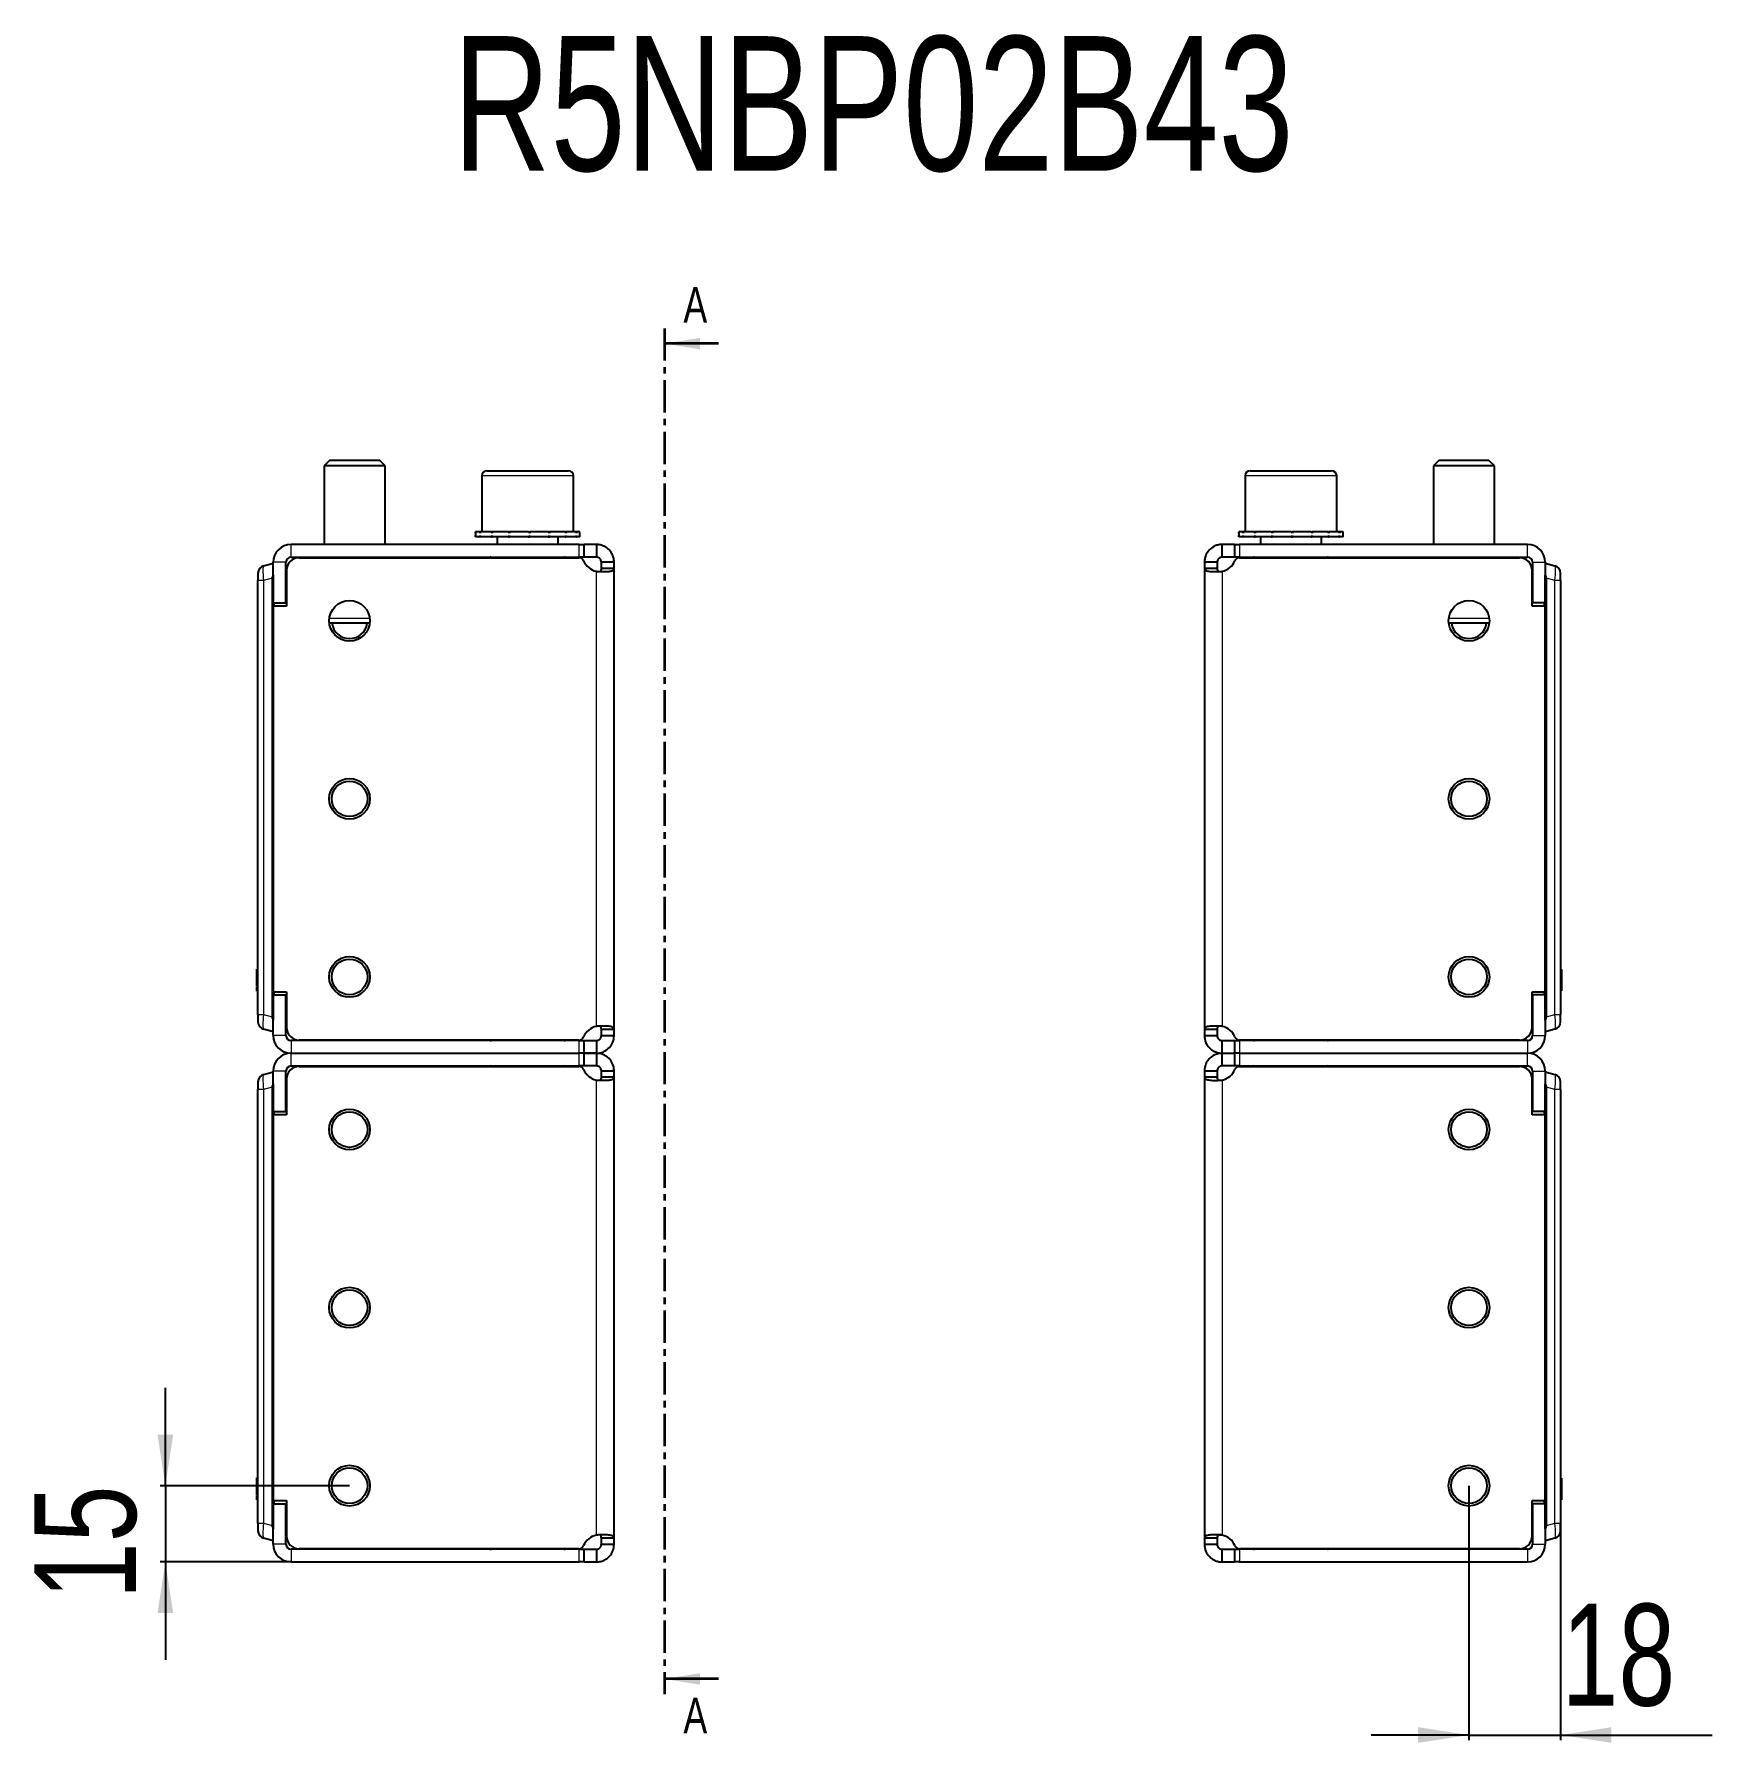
# Model space of a CAD drawing. Header units: millimetres. Extents: x 0 to 1334, y -57 to 590.
# Drawn here: x 508.4 to 838.9, y 253.8 to 589.7 of the extents above; entities that cross this region are included whole.
import ezdxf

# ---------------------------------------------------------------- set-up
doc = ezdxf.new("R2010")
doc.units = ezdxf.units.MM
doc.linetypes.add('CENTER', pattern=[10.16, 6.35, -1.27, 1.27, -1.27])
doc.layers.add('FORMAT', color=7, linetype='Continuous')
doc.styles.add('SLDTEXTSTYLE0', font='TXT', dxfattribs={"width": 0.75})
doc.dimstyles.new('SLDDIMSTYLE1', dxfattribs={"dimtxt": 20, "dimasz": 10, "dimexe": 0, "dimexo": 0.0625, "dimgap": 5, "dimtad": 2, "dimdec": 1, "dimrnd": 1e-09, "dimzin": 12, "dimdsep": 46, "dimtxsty": 'SLDTEXTSTYLE0', "dimsah": 1, "dimcen": 0.09, "dimadec": 0, "dimazin": 3, "dimtfac": 1, "dimtmove": 0, "dimatfit": 0, "dimfxl": 0, "dimfrac": 2, "dimtolj": 1, "dimtzin": 12, "dimarcsym": 0})

# ---------------------------------------------------------------- blocks, each defined once
blk = doc.blocks.new('_D_3')
at = {"layer": 'FORMAT'}
for p, q in [((534.15, 304.39), (534.15, 323.62)), ((570.34, 304.39), (533.15, 304.39)), ((534.15, 304.39), (534.15, 289.39)), ((558.84, 289.39), (533.15, 289.39)), ((534.15, 289.39), (534.15, 270.16))]:
    blk.add_line(p, q, dxfattribs=at)
for points in [[(534.15, 304.39), (535.69, 314.39), (532.61, 314.39)], [(534.15, 289.39), (532.61, 279.39), (535.69, 279.39)]]:
    blk.add_solid(points, dxfattribs=at)
at = {"layer": 'FORMAT', "insert": (508.37, 282.11), "char_height": 20, "attachment_point": 1, "rotation": 90, "style": 'SLDTEXTSTYLE0'}
blk.add_mtext('15', dxfattribs=at)
blk = doc.blocks.new('_D_4')
at = {"layer": 'FORMAT'}
for p, q in [((790.35, 304.38), (790.35, 254.38)), ((808.35, 299.63), (808.35, 254.38)), ((790.35, 255.38), (771.12, 255.38)), ((790.35, 255.38), (808.35, 255.38)), ((808.35, 255.38), (838.13, 255.38))]:
    blk.add_line(p, q, dxfattribs=at)
for points in [[(790.35, 255.38), (780.35, 256.92), (780.35, 253.85)], [(808.35, 255.38), (818.35, 253.85), (818.35, 256.92)]]:
    blk.add_solid(points, dxfattribs=at)
at = {"layer": 'FORMAT', "insert": (808.57, 281.17), "char_height": 20, "attachment_point": 1, "style": 'SLDTEXTSTYLE0'}
blk.add_mtext('18', dxfattribs=at)

msp = doc.modelspace()

# ---------------------------------------------------------------- linework, layer by layer
at = {"color": 7, "linetype": 'CENTER', "lineweight": 35}
msp.add_line((632.22, 531.87), (632.22, 263.4), dxfattribs=at)
at = {"color": 7, "linetype": 'Continuous', "lineweight": 35}
for p, q in [((642.86, 528.87), (632.22, 528.87)), ((642.86, 266.4), (632.22, 266.4))]:
    msp.add_line(p, q, dxfattribs=at)
at = {"color": 7, "linetype": 'Continuous', "lineweight": 25}
for p, q in [((566.42, 505.89), (565.35, 504.82)), ((565.35, 504.82), (565.35, 489.39)), ((577.35, 504.82), (565.35, 504.82)), ((576.27, 505.89), (566.42, 505.89)), ((577.35, 504.82), (576.27, 505.89)), ((577.35, 489.39), (577.35, 504.82)), ((597.35, 503.89), (613.35, 503.89)), ((613.35, 503.89), (613.35, 503.89)), ((747.35, 503.89), (763.35, 503.89)), ((784.42, 505.89), (783.35, 504.82)), ((783.35, 504.82), (783.35, 489.39)), ((795.35, 504.82), (783.35, 504.82)), ((794.27, 505.89), (784.42, 505.89)), ((795.35, 504.82), (794.27, 505.89)), ((795.35, 489.39), (795.35, 504.82)), ((596.35, 502.89), (596.35, 491.89)), ((614.35, 491.89), (614.35, 502.89)), ((746.35, 502.89), (746.35, 491.89)), ((764.35, 491.89), (764.35, 502.89)), ((595.1, 491.89), (595.1, 490.89)), ((595.1, 491.89), (595.11, 491.89)), ((595.1, 490.89), (595.11, 490.89)), ((595.11, 491.89), (595.11, 491.64)), ((595.94, 491.89), (595.11, 491.89)), ((595.11, 490.89), (595.11, 491.14)), ((595.94, 490.89), (595.11, 490.89)), ((595.94, 491.89), (596.04, 491.89)), ((595.94, 490.89), (596.04, 490.89)), ((596.04, 491.89), (596.04, 491.64)), ((598.21, 491.89), (596.04, 491.89)), ((596.04, 490.89), (596.04, 491.14)), ((598.21, 490.89), (596.04, 490.89)), ((598.21, 491.89), (598.39, 491.89)), ((598.21, 490.89), (598.39, 490.89)), ((598.39, 491.89), (598.39, 491.64)), ((601.56, 491.89), (598.39, 491.89)), ((598.39, 490.89), (598.39, 491.14)), ((601.56, 490.89), (598.39, 490.89)), ((599.35, 490.89), (599.35, 489.39)), ((601.56, 491.89), (601.8, 491.89)), ((601.56, 490.89), (601.8, 490.89)), ((601.8, 491.89), (601.8, 491.64)), ((605.5, 491.89), (601.8, 491.89)), ((601.8, 490.89), (601.8, 491.14)), ((605.5, 490.89), (601.8, 490.89)), ((605.49, 491.89), (605.74, 491.89)), ((605.5, 491.89), (605.57, 491.89)), ((605.5, 490.89), (605.65, 490.89)), ((605.65, 490.89), (605.75, 490.89)), ((605.7, 491.89), (605.75, 491.89)), ((605.75, 491.89), (605.75, 491.64)), ((609.41, 491.89), (605.75, 491.89)), ((605.75, 490.89), (605.75, 491.14)), ((609.41, 490.89), (605.75, 490.89)), ((609.41, 491.89), (609.63, 491.89)), ((609.41, 490.89), (609.63, 490.89)), ((609.63, 491.89), (609.63, 491.64)), ((612.7, 491.89), (609.63, 491.89)), ((609.63, 490.89), (609.63, 491.14)), ((612.7, 490.89), (609.63, 490.89)), ((611.35, 489.39), (611.35, 490.89)), ((612.7, 491.89), (612.87, 491.89)), ((612.7, 490.89), (612.87, 490.89)), ((612.87, 491.89), (612.87, 491.64)), ((614.87, 491.89), (612.87, 491.89)), ((612.87, 490.89), (612.87, 491.14)), ((614.87, 490.89), (612.87, 490.89)), ((614.87, 491.89), (614.96, 491.89)), ((614.87, 490.89), (614.96, 490.89)), ((614.96, 491.89), (614.96, 491.64)), ((615.6, 491.89), (614.96, 491.89)), ((614.96, 490.89), (614.96, 491.14)), ((615.6, 490.89), (614.96, 490.89)), ((615.6, 490.89), (615.6, 491.89)), ((745.1, 491.89), (745.1, 490.89)), ((745.1, 491.89), (745.1, 491.64)), ((745.9, 491.89), (745.1, 491.89)), ((745.1, 491.89), (745.1, 491.89)), ((745.1, 490.89), (745.1, 491.14)), ((745.9, 490.89), (745.1, 490.89)), ((745.1, 490.89), (745.1, 490.89)), ((745.9, 491.89), (746, 491.89)), ((745.9, 490.89), (746, 490.89)), ((746, 491.89), (746, 491.64)), ((748.14, 491.89), (746, 491.89)), ((746, 490.89), (746, 491.14)), ((748.14, 490.89), (746, 490.89)), ((748.14, 491.89), (748.32, 491.89)), ((748.14, 490.89), (748.32, 490.89)), ((748.32, 491.89), (748.32, 491.64)), ((751.48, 491.89), (748.32, 491.89)), ((748.32, 490.89), (748.32, 491.14)), ((751.48, 490.89), (748.32, 490.89)), ((749.35, 490.89), (749.35, 489.39)), ((751.48, 491.89), (751.71, 491.89)), ((751.48, 490.89), (751.71, 490.89)), ((751.71, 491.89), (751.71, 491.64)), ((755.4, 491.89), (751.71, 491.89)), ((751.71, 490.89), (751.71, 491.14)), ((755.4, 490.89), (751.71, 490.89)), ((755.4, 491.89), (755.49, 491.89)), ((755.4, 490.89), (755.58, 490.89)), ((755.58, 490.89), (755.65, 490.89)), ((755.61, 491.89), (755.65, 491.89)), ((755.65, 491.89), (755.65, 491.64)), ((759.32, 491.89), (755.65, 491.89)), ((755.65, 490.89), (755.65, 491.14)), ((759.32, 490.89), (755.65, 490.89)), ((759.32, 491.89), (759.55, 491.89)), ((759.32, 490.89), (759.55, 490.89)), ((759.55, 491.89), (759.55, 491.64)), ((762.63, 491.89), (759.55, 491.89)), ((759.55, 490.89), (759.55, 491.14)), ((762.63, 490.89), (759.55, 490.89)), ((761.35, 489.39), (761.35, 490.89)), ((762.63, 491.89), (762.81, 491.89)), ((762.63, 490.89), (762.81, 490.89)), ((762.81, 491.89), (762.81, 491.64)), ((764.84, 491.89), (762.81, 491.89)), ((762.81, 490.89), (762.81, 491.14)), ((764.84, 490.89), (762.81, 490.89)), ((764.84, 491.89), (764.93, 491.89)), ((764.84, 490.89), (764.93, 490.89)), ((764.93, 491.89), (764.93, 491.64)), ((765.6, 491.89), (764.93, 491.89)), ((764.93, 490.89), (764.93, 491.14)), ((765.6, 490.89), (764.93, 490.89)), ((765.6, 490.89), (765.6, 491.89)), ((615.45, 489.39), (558.85, 489.39)), ((615.45, 489.39), (616.45, 489.39)), ((618.85, 489.39), (616.44, 489.39)), ((616.45, 486.89), (616.45, 489.39)), ((618.85, 489.39), (618.85, 486.89)), ((741.85, 486.89), (741.85, 489.39)), ((744.26, 489.39), (741.85, 489.39)), ((744.25, 489.39), (744.25, 486.89)), ((744.25, 489.39), (745.25, 489.39)), ((801.85, 489.39), (745.25, 489.39)), ((552.35, 483.74), (552.35, 482.29)), ((553.46, 485.19), (555.15, 485.64)), ((555.15, 485.64), (555.35, 485.64)), ((555.35, 477.94), (555.35, 485.89)), ((557.85, 477.94), (557.85, 485.89)), ((557.95, 484.29), (557.95, 477.29)), ((558.85, 486.89), (615.45, 486.89)), ((560.45, 486.79), (615.43, 486.79)), ((561.1, 486.89), (561.1, 486.79)), ((561.39, 486.89), (561.39, 486.79)), ((563.08, 486.89), (563.08, 486.79)), ((566.03, 486.89), (566.03, 486.79)), ((569.78, 486.89), (569.78, 486.79)), ((573.78, 486.89), (573.78, 486.79)), ((577.4, 486.89), (577.4, 486.79)), ((580.11, 486.89), (580.11, 486.79)), ((581.48, 486.89), (581.48, 486.79)), ((581.6, 486.79), (581.6, 486.89)), ((616.45, 486.89), (615.45, 486.89)), ((618.85, 486.89), (616.44, 486.89)), ((622.35, 485.89), (619.85, 485.89)), ((619.85, 484.67), (619.85, 485.89)), ((622.35, 484.67), (619.85, 484.67)), ((622.35, 484.67), (622.35, 485.89)), ((622.35, 394.11), (622.35, 484.67)), ((740.85, 485.89), (738.35, 485.89)), ((738.35, 485.89), (738.35, 484.67)), ((740.85, 484.67), (738.35, 484.67)), ((738.35, 484.67), (738.35, 394.11)), ((740.85, 485.89), (740.85, 484.67)), ((744.26, 486.89), (741.85, 486.89)), ((745.25, 486.89), (744.25, 486.89)), ((745.25, 486.89), (801.85, 486.89)), ((745.27, 486.79), (800.25, 486.79)), ((779.1, 486.89), (779.1, 486.79)), ((779.39, 486.89), (779.39, 486.79)), ((781.08, 486.89), (781.08, 486.79)), ((784.03, 486.89), (784.03, 486.79)), ((787.78, 486.89), (787.78, 486.79)), ((791.78, 486.89), (791.78, 486.79)), ((795.4, 486.89), (795.4, 486.79)), ((798.11, 486.89), (798.11, 486.79)), ((799.48, 486.89), (799.48, 486.79)), ((799.6, 486.79), (799.6, 486.89)), ((802.75, 477.29), (802.75, 484.29)), ((802.85, 485.89), (802.85, 477.94)), ((805.35, 485.89), (805.35, 477.94)), ((805.35, 485.64), (805.55, 485.64)), ((805.55, 485.64), (807.24, 485.19)), ((808.35, 482.29), (808.35, 483.74)), ((552.35, 407.84), (552.35, 482.29)), ((555.15, 482.74), (555.15, 396.54)), ((555.35, 483.37), (555.35, 395.92)), ((805.35, 395.92), (805.35, 483.37)), ((805.55, 396.54), (805.55, 482.74)), ((808.35, 482.29), (808.35, 407.84)), ((555.35, 477.94), (557.85, 477.94)), ((555.35, 401.49), (555.35, 477.29)), ((557.95, 477.29), (555.35, 477.29)), ((557.95, 478.87), (557.85, 478.66)), ((802.75, 478.87), (802.85, 478.66)), ((805.35, 477.29), (802.75, 477.29)), ((805.35, 477.94), (802.85, 477.94)), ((805.35, 477.29), (805.35, 401.49)), ((574.32, 473.89), (566.38, 473.89)), ((794.32, 473.89), (786.38, 473.89)), ((552.35, 399.64), (552.35, 407.84)), ((808.35, 407.84), (808.35, 399.64)), ((552.15, 405.9), (552.35, 405.9)), ((552.15, 405.55), (552.35, 405.55)), ((552.15, 404.82), (552.15, 405.55)), ((552.15, 404.82), (552.35, 404.82)), ((552.15, 403.87), (552.15, 403.98)), ((808.55, 405.9), (808.35, 405.9)), ((808.55, 405.86), (808.35, 405.86)), ((808.55, 405.84), (808.35, 405.84)), ((808.55, 405.4), (808.55, 402.08)), ((552.15, 402.42), (552.35, 402.42)), ((552.15, 401.88), (552.15, 402.42)), ((552.15, 401.88), (552.35, 401.88)), ((552.15, 401.59), (552.35, 401.59)), ((555.35, 401.49), (557.95, 401.49)), ((555.35, 400.84), (557.85, 400.84)), ((555.35, 392.89), (555.35, 400.84)), ((557.85, 392.89), (557.85, 400.84)), ((557.95, 400.41), (557.85, 400.63)), ((557.95, 401.49), (557.95, 394.49)), ((802.75, 401.49), (805.35, 401.49)), ((802.75, 394.49), (802.75, 401.49)), ((802.75, 400.41), (802.85, 400.63)), ((802.85, 400.84), (802.85, 392.89)), ((805.35, 400.84), (802.85, 400.84)), ((805.35, 400.84), (805.35, 392.89)), ((808.55, 401.64), (808.35, 401.64)), ((808.55, 401.59), (808.35, 401.59)), ((552.35, 396.99), (552.35, 399.64)), ((552.35, 396.99), (552.35, 395.54)), ((808.35, 399.64), (808.35, 396.99)), ((808.35, 395.54), (808.35, 396.99)), ((555.15, 393.64), (553.46, 394.09)), ((555.35, 393.64), (555.15, 393.64)), ((619.85, 394.11), (622.35, 394.11)), ((619.85, 392.89), (619.85, 394.11)), ((622.35, 392.89), (622.35, 394.11)), ((738.35, 394.11), (740.85, 394.11)), ((738.35, 394.11), (738.35, 392.89)), ((740.85, 394.11), (740.85, 392.89)), ((805.55, 393.64), (805.35, 393.64)), ((807.24, 394.09), (805.55, 393.64)), ((615.45, 391.89), (558.85, 391.89)), ((615.43, 391.99), (560.45, 391.99)), ((615.45, 391.89), (616.45, 391.89)), ((616.44, 391.89), (618.85, 391.89)), ((616.45, 389.39), (616.45, 391.89)), ((618.85, 391.89), (618.85, 389.39)), ((619.85, 392.89), (622.35, 392.89)), ((738.35, 392.89), (740.85, 392.89)), ((741.85, 389.39), (741.85, 391.89)), ((741.85, 391.89), (744.26, 391.89)), ((744.25, 391.89), (744.25, 389.39)), ((744.25, 391.89), (745.25, 391.89)), ((801.85, 391.89), (745.25, 391.89)), ((800.25, 391.99), (745.27, 391.99)), ((558.85, 389.39), (615.45, 389.39)), ((558.85, 386.89), (615.45, 386.89)), ((560.45, 386.79), (615.43, 386.79)), ((616.45, 389.39), (615.45, 389.39)), ((616.45, 386.89), (615.45, 386.89)), ((616.44, 389.39), (618.85, 389.39)), ((618.85, 386.89), (616.44, 386.89)), ((616.45, 386.89), (616.45, 389.39)), ((618.85, 389.39), (616.45, 389.39)), ((618.85, 389.39), (618.85, 386.89)), ((741.85, 389.39), (744.26, 389.39)), ((741.85, 386.89), (741.85, 389.39)), ((744.26, 386.89), (741.85, 386.89)), ((744.25, 389.39), (744.25, 386.89)), ((745.25, 389.39), (744.25, 389.39)), ((745.25, 386.89), (744.25, 386.89)), ((745.25, 389.39), (801.85, 389.39)), ((745.25, 386.89), (801.85, 386.89)), ((745.27, 386.79), (800.25, 386.79)), ((552.35, 383.74), (552.35, 382.29)), ((553.46, 385.19), (555.15, 385.64)), ((555.15, 385.64), (555.35, 385.64)), ((555.35, 377.94), (555.35, 385.89)), ((555.35, 383.37), (555.35, 295.92)), ((557.85, 377.94), (557.85, 385.89)), ((557.95, 384.29), (557.95, 377.29)), ((622.35, 385.89), (619.85, 385.89)), ((619.85, 384.67), (619.85, 385.89)), ((622.35, 384.67), (619.85, 384.67)), ((622.35, 384.67), (622.35, 385.89)), ((622.35, 294.11), (622.35, 384.67)), ((740.85, 385.89), (738.35, 385.89)), ((738.35, 385.89), (738.35, 384.67)), ((738.35, 384.67), (738.35, 294.11)), ((740.85, 384.67), (738.35, 384.67)), ((740.85, 385.89), (740.85, 384.67)), ((802.75, 377.29), (802.75, 384.29)), ((802.85, 385.89), (802.85, 377.94)), ((805.35, 385.89), (805.35, 377.94)), ((805.35, 385.64), (805.55, 385.64)), ((805.35, 295.92), (805.35, 383.37)), ((805.55, 385.64), (807.24, 385.19)), ((808.35, 382.29), (808.35, 383.74)), ((552.35, 307.84), (552.35, 382.29)), ((555.15, 382.74), (555.15, 296.54)), ((805.55, 296.54), (805.55, 382.74)), ((808.35, 382.29), (808.35, 307.84)), ((555.35, 377.94), (557.85, 377.94)), ((555.35, 301.49), (555.35, 377.29)), ((557.95, 377.29), (555.35, 377.29)), ((557.95, 378.87), (557.85, 378.66)), ((802.75, 378.87), (802.85, 378.66)), ((805.35, 377.29), (802.75, 377.29)), ((805.35, 377.94), (802.85, 377.94)), ((805.35, 377.29), (805.35, 301.49)), ((552.15, 305.9), (552.35, 305.9)), ((552.35, 299.64), (552.35, 307.84)), ((808.35, 307.84), (808.35, 299.64)), ((808.55, 305.9), (808.35, 305.9)), ((808.55, 305.86), (808.35, 305.86)), ((808.55, 305.84), (808.35, 305.84)), ((552.15, 305.55), (552.35, 305.55)), ((552.15, 304.82), (552.15, 305.55)), ((552.15, 304.82), (552.35, 304.82)), ((552.15, 303.87), (552.15, 303.98)), ((552.15, 302.42), (552.35, 302.42)), ((552.15, 301.88), (552.15, 302.42)), ((808.55, 305.4), (808.55, 302.08)), ((552.15, 301.88), (552.35, 301.88)), ((552.15, 301.59), (552.35, 301.59)), ((552.35, 296.99), (552.35, 299.64)), ((555.35, 301.49), (557.95, 301.49)), ((555.35, 300.84), (557.85, 300.84)), ((555.35, 292.89), (555.35, 300.84)), ((557.85, 292.89), (557.85, 300.84)), ((557.95, 300.41), (557.85, 300.63)), ((557.95, 301.49), (557.95, 294.49)), ((802.75, 301.49), (805.35, 301.49)), ((802.75, 294.49), (802.75, 301.49)), ((802.75, 300.41), (802.85, 300.63)), ((802.85, 300.84), (802.85, 292.89)), ((805.35, 300.84), (802.85, 300.84)), ((805.35, 300.84), (805.35, 292.89)), ((808.55, 301.64), (808.35, 301.64)), ((808.55, 301.59), (808.35, 301.59)), ((808.35, 299.64), (808.35, 296.99)), ((552.35, 296.99), (552.35, 295.54)), ((808.35, 295.54), (808.35, 296.99)), ((555.15, 293.64), (553.46, 294.09)), ((555.35, 293.64), (555.15, 293.64)), ((619.85, 294.11), (622.35, 294.11)), ((619.85, 292.89), (619.85, 294.11)), ((619.85, 292.89), (622.35, 292.89)), ((622.35, 292.89), (622.35, 294.11)), ((738.35, 294.11), (740.85, 294.11)), ((738.35, 294.11), (738.35, 292.89)), ((738.35, 292.89), (740.85, 292.89)), ((740.85, 294.11), (740.85, 292.89)), ((805.55, 293.64), (805.35, 293.64)), ((807.24, 294.09), (805.55, 293.64)), ((615.45, 291.89), (558.85, 291.89)), ((558.85, 289.39), (615.45, 289.39)), ((615.43, 291.99), (560.45, 291.99)), ((615.45, 291.89), (616.45, 291.89)), ((616.45, 289.39), (615.45, 289.39)), ((616.44, 289.39), (618.85, 289.39)), ((616.45, 289.39), (616.45, 291.89)), ((616.45, 291.89), (618.85, 291.89)), ((618.85, 291.89), (618.85, 289.39)), ((741.85, 289.39), (741.85, 291.89)), ((741.85, 291.89), (744.26, 291.89)), ((741.85, 289.39), (744.26, 289.39)), ((744.25, 291.89), (744.25, 289.39)), ((744.25, 291.89), (745.25, 291.89)), ((745.25, 289.39), (744.25, 289.39)), ((801.85, 291.89), (745.25, 291.89)), ((745.25, 289.39), (801.85, 289.39)), ((800.25, 291.99), (745.27, 291.99))]:
    msp.add_line(p, q, dxfattribs=at)
at = {"color": 8, "linetype": 'Continuous', "lineweight": 18}
for p, q in [((614.35, 502.89), (596.35, 502.89)), ((764.35, 502.89), (746.35, 502.89)), ((558.85, 486.89), (558.85, 489.39)), ((615.45, 486.89), (615.45, 489.39)), ((745.25, 489.39), (745.25, 486.89)), ((801.85, 486.89), (801.85, 489.39)), ((557.85, 485.89), (555.35, 485.89)), ((618.85, 394.67), (618.85, 484.12)), ((741.85, 484.12), (741.85, 394.67)), ((802.85, 485.89), (805.35, 485.89)), ((553.46, 482.29), (552.35, 482.29)), ((555.15, 482.74), (553.46, 482.29)), ((553.46, 482.29), (553.46, 396.99)), ((807.24, 482.29), (805.55, 482.74)), ((807.24, 396.99), (807.24, 482.29)), ((808.35, 482.29), (807.24, 482.29)), ((555.55, 477.94), (555.55, 477.29)), ((805.15, 477.29), (805.15, 477.94)), ((566.38, 474.89), (574.32, 474.89)), ((786.38, 474.89), (794.32, 474.89)), ((552.15, 403.7), (552.35, 403.7)), ((808.55, 405.4), (808.35, 405.4)), ((555.55, 401.49), (555.55, 400.84)), ((805.15, 400.84), (805.15, 401.49)), ((808.55, 402.08), (808.35, 402.08)), ((552.35, 396.99), (553.46, 396.99)), ((553.46, 396.99), (555.15, 396.54)), ((805.55, 396.54), (807.24, 396.99)), ((807.24, 396.99), (808.35, 396.99)), ((557.85, 392.89), (555.35, 392.89)), ((558.85, 391.89), (558.85, 389.39)), ((615.45, 389.39), (615.45, 391.89)), ((745.25, 391.89), (745.25, 389.39)), ((801.85, 391.89), (801.85, 389.39)), ((802.85, 392.89), (805.35, 392.89)), ((558.85, 386.89), (558.85, 389.39)), ((615.45, 386.89), (615.45, 389.39)), ((745.25, 389.39), (745.25, 386.89)), ((801.85, 386.89), (801.85, 389.39)), ((557.85, 385.89), (555.35, 385.89)), ((618.85, 294.67), (618.85, 384.12)), ((741.85, 384.12), (741.85, 294.67)), ((802.85, 385.89), (805.35, 385.89)), ((553.46, 382.29), (552.35, 382.29)), ((555.15, 382.74), (553.46, 382.29)), ((553.46, 382.29), (553.46, 296.99)), ((807.24, 382.29), (805.55, 382.74)), ((807.24, 296.99), (807.24, 382.29)), ((808.35, 382.29), (807.24, 382.29)), ((555.55, 377.94), (555.55, 377.29)), ((805.15, 377.29), (805.15, 377.94)), ((552.15, 303.7), (552.35, 303.7)), ((808.55, 305.4), (808.35, 305.4)), ((555.55, 301.49), (555.55, 300.84)), ((805.15, 300.84), (805.15, 301.49)), ((808.55, 302.08), (808.35, 302.08)), ((552.35, 296.99), (553.46, 296.99)), ((553.46, 296.99), (555.15, 296.54)), ((805.55, 296.54), (807.24, 296.99)), ((807.24, 296.99), (808.35, 296.99)), ((557.85, 292.89), (555.35, 292.89)), ((802.85, 292.89), (805.35, 292.89)), ((558.85, 291.89), (558.85, 289.39)), ((615.45, 289.39), (615.45, 291.89)), ((745.25, 291.89), (745.25, 289.39)), ((801.85, 291.89), (801.85, 289.39))]:
    msp.add_line(p, q, dxfattribs=at)
at = {"color": 7, "linetype": 'Continuous', "lineweight": 25}
for centre, radius in [((570.35, 474.39), 4), ((790.35, 474.39), 4), ((570.35, 439.39), 4), ((790.35, 439.39), 4), ((570.35, 439.39), 3.5), ((790.35, 439.39), 3.5), ((570.35, 404.39), 4), ((570.35, 404.39), 3.5), ((790.35, 404.39), 4), ((790.35, 404.39), 3.5), ((570.35, 374.39), 4), ((570.35, 374.39), 3.5), ((790.35, 374.39), 4), ((790.35, 374.39), 3.5), ((570.35, 339.39), 4), ((570.35, 339.39), 3.5), ((790.35, 339.39), 4), ((790.35, 339.39), 3.5), ((570.35, 304.39), 4), ((570.35, 304.39), 3.5), ((790.35, 304.39), 4), ((790.35, 304.39), 3.5)]:
    msp.add_circle(centre, radius, dxfattribs=at)
for centre, radius, start, end in [((597.35, 502.89), 1, 90, 180), ((613.35, 502.89), 1, 0, 90), ((747.35, 502.89), 1, 90, 180), ((763.35, 502.89), 1, 0, 90), ((558.85, 485.89), 3.5, 90, 180), ((801.85, 485.89), 3.5, 360, 90), ((553.85, 483.74), 1.5, 105, 180), ((558.85, 485.89), 1, 90, 180), ((560.45, 484.29), 2.5, 90, 180), ((598, 486.54), 0.35, 45.5847, 90), ((612.7, 486.54), 0.35, 90, 134.4153), ((615.43, 485.79), 1, 22.8854, 90), ((619.57, 487.54), 3.5, 202.8854, 258.1052), ((741.13, 487.54), 3.5, 281.8948, 337.1146), ((745.27, 485.79), 1, 90, 157.1146), ((748, 486.54), 0.35, 45.5847, 90), ((762.7, 486.54), 0.35, 90, 134.4153), ((800.25, 484.29), 2.5, 360, 90), ((801.85, 485.89), 1, 360, 90), ((806.85, 483.74), 1.5, 0, 75), ((570.35, 474.39), 3.5, 188.2132, 351.7868), ((790.35, 474.39), 3.5, 188.2132, 351.7868), ((553.85, 395.54), 1.5, 180, 255), ((560.45, 394.49), 2.5, 180, 270), ((619.57, 391.24), 3.5, 101.8948, 157.1146), ((741.13, 391.24), 3.5, 22.8854, 78.1052), ((800.25, 394.49), 2.5, 270, 0), ((806.85, 395.54), 1.5, 285, 0), ((558.85, 392.89), 3.5, 180, 270), ((558.85, 392.89), 1, 180, 270), ((598, 392.24), 0.35, 270, 314.4153), ((612.7, 392.24), 0.35, 225.5847, 270), ((615.43, 392.99), 1, 270, 337.1146), ((745.27, 392.99), 1, 202.8854, 270), ((748, 392.24), 0.35, 270, 314.4153), ((762.7, 392.24), 0.35, 225.5847, 270), ((801.85, 392.89), 3.5, 270, 0), ((801.85, 392.89), 1, 270, 0), ((558.85, 385.89), 3.5, 90, 180), ((558.85, 385.89), 1, 90, 180), ((560.45, 384.29), 2.5, 90, 180), ((598, 386.54), 0.35, 45.5847, 90), ((612.7, 386.54), 0.35, 90, 134.4153), ((615.43, 385.79), 1, 22.8854, 90), ((745.27, 385.79), 1, 90, 157.1146), ((748, 386.54), 0.35, 45.5847, 90), ((762.7, 386.54), 0.35, 90, 134.4153), ((800.25, 384.29), 2.5, 360, 90), ((801.85, 385.89), 3.5, 0, 90), ((801.85, 385.89), 1, 360, 90), ((553.85, 383.74), 1.5, 105, 180), ((619.57, 387.54), 3.5, 202.8854, 258.1052), ((741.13, 387.54), 3.5, 281.8948, 337.1146), ((806.85, 383.74), 1.5, 0, 75), ((553.85, 295.54), 1.5, 180, 255), ((558.85, 292.89), 3.5, 180, 270), ((558.85, 292.89), 1, 180, 270), ((560.45, 294.49), 2.5, 180, 270), ((615.43, 292.99), 1, 270, 337.1146), ((619.57, 291.24), 3.5, 101.8948, 157.1146), ((741.13, 291.24), 3.5, 22.8854, 78.1052), ((745.27, 292.99), 1, 202.8854, 270), ((800.25, 294.49), 2.5, 270, 0), ((801.85, 292.89), 3.5, 270, 0), ((801.85, 292.89), 1, 270, 0), ((806.85, 295.54), 1.5, 285, 0), ((598, 292.24), 0.35, 270, 314.4153), ((612.7, 292.24), 0.35, 225.5847, 270), ((748, 292.24), 0.35, 270, 314.4153), ((762.7, 292.24), 0.35, 225.5847, 270)]:
    msp.add_arc(centre, radius, start, end, dxfattribs=at)
at = {"color": 8, "linetype": 'Continuous', "lineweight": 18}
for centre, major_axis, start_param, end_param in [((553.85, 482.19), (-0.38, 3), 0.016741, 1.520499), ((806.85, 482.19), (0.38, 3), 4.762686, 6.266445), ((553.85, 397.1), (0.38, 3), 1.621093, 3.124852), ((806.85, 397.1), (-0.38, 3), 3.158333, 4.662092), ((553.85, 382.19), (-0.38, 3), 0.016741, 1.520499), ((806.85, 382.19), (0.38, 3), 4.762686, 6.266445), ((553.85, 297.1), (0.38, 3), 1.621093, 3.124852), ((806.85, 297.1), (-0.38, 3), 3.158333, 4.662092)]:
    msp.add_ellipse(centre, major_axis=major_axis, ratio=0.123038, start_param=start_param, end_param=end_param, dxfattribs=at)
at = {"color": 7, "linetype": 'Continuous', "lineweight": 25}
for centre, major_axis, start_param, end_param in [((566.74, 485.64), (-11.57, -3.1), 6.030113, 6.216148), ((793.96, 485.64), (11.57, -3.1), 0.067037, 0.253072), ((566.74, 393.64), (-11.57, 3.1), 0.067037, 0.253072), ((793.96, 393.64), (11.57, 3.1), 6.030113, 6.216148), ((566.74, 385.64), (-11.57, -3.1), 6.030113, 6.216148), ((793.96, 385.64), (11.57, -3.1), 0.067037, 0.253072), ((566.74, 293.64), (-11.57, 3.1), 0.067037, 0.253072), ((793.96, 293.64), (11.57, 3.1), 6.030113, 6.216148)]:
    msp.add_ellipse(centre, major_axis=major_axis, ratio=0.250563, start_param=start_param, end_param=end_param, dxfattribs=at)
for points, knots in [([(595.11, 491.64), (595.11, 491.68), (595.1, 491.75), (595.1, 491.83), (595.1, 491.87), (595.1, 491.89)], [0, 0, 0, 0, 0.499981, 0.749988, 1, 1, 1, 1]), ([(595.1, 490.89), (595.1, 490.91), (595.1, 490.95), (595.1, 491.04), (595.11, 491.1), (595.11, 491.14)], [0, 0, 0, 0, 0.25014, 0.50028, 1, 1, 1, 1]), ([(596.04, 491.64), (596.02, 491.68), (596, 491.75), (595.96, 491.83), (595.95, 491.87), (595.94, 491.89)], [0, 0, 0, 0, 0.499981, 0.749988, 1, 1, 1, 1]), ([(595.94, 490.89), (595.95, 490.91), (595.96, 490.95), (596, 491.04), (596.02, 491.1), (596.04, 491.14)], [0, 0, 0, 0, 0.25014, 0.50028, 1, 1, 1, 1]), ([(598.39, 491.64), (598.36, 491.68), (598.31, 491.75), (598.25, 491.83), (598.22, 491.87), (598.21, 491.89)], [0, 0, 0, 0, 0.4999808, 0.7499881, 1, 1, 1, 1]), ([(598.21, 490.89), (598.22, 490.91), (598.25, 490.95), (598.31, 491.04), (598.36, 491.1), (598.39, 491.14)], [0, 0, 0, 0, 0.25014, 0.50028, 1, 1, 1, 1]), ([(601.8, 491.64), (601.76, 491.68), (601.7, 491.75), (601.62, 491.83), (601.58, 491.87), (601.56, 491.89)], [0, 0, 0, 0, 0.499981, 0.749988, 1, 1, 1, 1]), ([(601.56, 490.89), (601.58, 490.91), (601.62, 490.95), (601.7, 491.04), (601.76, 491.1), (601.8, 491.14)], [0, 0, 0, 0, 0.25014, 0.50028, 1, 1, 1, 1]), ([(605.75, 491.64), (605.7, 491.68), (605.64, 491.75), (605.56, 491.83), (605.52, 491.87), (605.5, 491.89)], [0, 0, 0, 0, 0.499981, 0.749988, 1, 1, 1, 1]), ([(605.5, 490.89), (605.52, 490.91), (605.56, 490.95), (605.64, 491.04), (605.7, 491.1), (605.75, 491.14)], [0, 0, 0, 0, 0.25014, 0.50028, 1, 1, 1, 1]), ([(605.75, 491.64), (605.73, 491.71), (605.7, 491.84), (605.66, 491.88), (605.65, 491.89)], [0, 0, 0, 0, 0.561794, 1, 1, 1, 1]), ([(605.75, 491.14), (605.73, 491.07), (605.7, 490.94), (605.66, 490.91), (605.65, 490.89)], [0, 0, 0, 0, 0.561794, 1, 1, 1, 1]), ([(609.63, 491.64), (609.6, 491.68), (609.54, 491.75), (609.46, 491.83), (609.43, 491.87), (609.41, 491.89)], [0, 0, 0, 0, 0.499981, 0.749988, 1, 1, 1, 1]), ([(609.41, 490.89), (609.43, 490.91), (609.46, 490.95), (609.54, 491.04), (609.6, 491.1), (609.63, 491.14)], [0, 0, 0, 0, 0.2501401, 0.5002802, 1, 1, 1, 1]), ([(612.87, 491.64), (612.84, 491.68), (612.8, 491.75), (612.74, 491.83), (612.71, 491.87), (612.7, 491.89)], [0, 0, 0, 0, 0.499981, 0.749988, 1, 1, 1, 1]), ([(612.7, 490.89), (612.71, 490.91), (612.74, 490.95), (612.8, 491.04), (612.84, 491.1), (612.87, 491.14)], [0, 0, 0, 0, 0.25014, 0.50028, 1, 1, 1, 1]), ([(614.96, 491.64), (614.95, 491.68), (614.93, 491.75), (614.9, 491.83), (614.88, 491.87), (614.87, 491.89)], [0, 0, 0, 0, 0.499981, 0.749988, 1, 1, 1, 1]), ([(614.87, 490.89), (614.88, 490.91), (614.9, 490.95), (614.93, 491.04), (614.95, 491.1), (614.96, 491.14)], [0, 0, 0, 0, 0.25014, 0.50028, 1, 1, 1, 1]), ([(745.1, 491.64), (745.1, 491.68), (745.1, 491.75), (745.1, 491.83), (745.1, 491.87), (745.1, 491.89)], [0, 0, 0, 0, 0.499981, 0.749988, 1, 1, 1, 1]), ([(745.1, 490.89), (745.1, 490.91), (745.1, 490.95), (745.1, 491.04), (745.1, 491.1), (745.1, 491.14)], [0, 0, 0, 0, 0.25014, 0.50028, 1, 1, 1, 1]), ([(746, 491.64), (745.98, 491.68), (745.96, 491.75), (745.92, 491.83), (745.91, 491.87), (745.9, 491.89)], [0, 0, 0, 0, 0.499981, 0.749988, 1, 1, 1, 1]), ([(745.9, 490.89), (745.91, 490.91), (745.92, 490.95), (745.96, 491.04), (745.98, 491.1), (746, 491.14)], [0, 0, 0, 0, 0.25014, 0.50028, 1, 1, 1, 1]), ([(748.32, 491.64), (748.29, 491.68), (748.24, 491.75), (748.18, 491.83), (748.15, 491.87), (748.14, 491.89)], [0, 0, 0, 0, 0.499981, 0.749988, 1, 1, 1, 1]), ([(748.14, 490.89), (748.15, 490.91), (748.18, 490.95), (748.24, 491.04), (748.29, 491.1), (748.32, 491.14)], [0, 0, 0, 0, 0.25014, 0.50028, 1, 1, 1, 1]), ([(751.71, 491.64), (751.67, 491.68), (751.61, 491.75), (751.53, 491.83), (751.49, 491.87), (751.48, 491.89)], [0, 0, 0, 0, 0.499981, 0.749988, 1, 1, 1, 1]), ([(751.48, 490.89), (751.49, 490.91), (751.53, 490.95), (751.61, 491.04), (751.67, 491.1), (751.71, 491.14)], [0, 0, 0, 0, 0.25014, 0.50028, 1, 1, 1, 1]), ([(755.65, 491.64), (755.61, 491.68), (755.55, 491.75), (755.46, 491.83), (755.42, 491.87), (755.4, 491.89)], [0, 0, 0, 0, 0.499981, 0.749988, 1, 1, 1, 1]), ([(755.4, 490.89), (755.42, 490.91), (755.46, 490.95), (755.55, 491.04), (755.61, 491.1), (755.65, 491.14)], [0, 0, 0, 0, 0.25014, 0.50028, 1, 1, 1, 1]), ([(755.65, 491.64), (755.64, 491.71), (755.61, 491.84), (755.59, 491.88), (755.58, 491.89)], [0, 0, 0, 0, 0.561794, 1, 1, 1, 1]), ([(755.65, 491.14), (755.64, 491.07), (755.61, 490.94), (755.59, 490.91), (755.58, 490.89)], [0, 0, 0, 0, 0.561794, 1, 1, 1, 1]), ([(759.55, 491.64), (759.51, 491.68), (759.45, 491.75), (759.38, 491.83), (759.34, 491.87), (759.32, 491.89)], [0, 0, 0, 0, 0.499981, 0.749988, 1, 1, 1, 1]), ([(759.32, 490.89), (759.34, 490.91), (759.38, 490.95), (759.45, 491.04), (759.51, 491.1), (759.55, 491.14)], [0, 0, 0, 0, 0.25014, 0.50028, 1, 1, 1, 1]), ([(762.81, 491.64), (762.78, 491.68), (762.74, 491.75), (762.68, 491.83), (762.65, 491.87), (762.63, 491.89)], [0, 0, 0, 0, 0.499981, 0.749988, 1, 1, 1, 1]), ([(762.63, 490.89), (762.65, 490.91), (762.68, 490.95), (762.74, 491.04), (762.78, 491.1), (762.81, 491.14)], [0, 0, 0, 0, 0.2501401, 0.5002802, 1, 1, 1, 1]), ([(764.93, 491.64), (764.92, 491.68), (764.89, 491.75), (764.86, 491.83), (764.85, 491.87), (764.84, 491.89)], [0, 0, 0, 0, 0.4999808, 0.7499881, 1, 1, 1, 1]), ([(764.84, 490.89), (764.85, 490.91), (764.86, 490.95), (764.89, 491.04), (764.92, 491.1), (764.93, 491.14)], [0, 0, 0, 0, 0.25014, 0.50028, 1, 1, 1, 1]), ([(622.35, 485.89), (622.33, 486.15), (622.3, 486.64), (622.02, 487.46), (621.56, 488.17), (620.93, 488.74), (620.31, 489.1), (619.61, 489.34), (619.11, 489.37), (618.85, 489.39)], [0, 0, 0, 0, 0.144067, 0.271276, 0.474907, 0.597997, 0.726338, 0.860245, 1, 1, 1, 1]), ([(741.85, 489.39), (741.56, 489.37), (741, 489.33), (740.1, 488.98), (739.22, 488.31), (738.49, 487.2), (738.4, 486.34), (738.35, 485.89)], [0, 0, 0, 0, 0.16069, 0.301312, 0.521951, 0.753573, 1, 1, 1, 1]), ([(561.36, 486.79), (561.35, 486.8), (561.35, 486.84), (561.34, 486.87), (561.34, 486.89)], [0, 0, 0, 0, 0.374848, 1, 1, 1, 1]), ([(562.99, 486.79), (562.98, 486.8), (562.97, 486.84), (562.95, 486.87), (562.93, 486.89)], [0, 0, 0, 0, 0.374848, 1, 1, 1, 1]), ([(565.9, 486.79), (565.89, 486.8), (565.86, 486.84), (565.83, 486.87), (565.81, 486.89)], [0, 0, 0, 0, 0.374848, 1, 1, 1, 1]), ([(569.64, 486.79), (569.62, 486.8), (569.59, 486.84), (569.56, 486.87), (569.54, 486.89)], [0, 0, 0, 0, 0.374848, 1, 1, 1, 1]), ([(573.63, 486.79), (573.62, 486.8), (573.59, 486.84), (573.56, 486.87), (573.54, 486.89)], [0, 0, 0, 0, 0.374848, 1, 1, 1, 1]), ([(577.28, 486.79), (577.27, 486.8), (577.25, 486.84), (577.22, 486.87), (577.2, 486.89)], [0, 0, 0, 0, 0.374848, 1, 1, 1, 1]), ([(580.03, 486.79), (580.02, 486.8), (580.01, 486.84), (579.99, 486.87), (579.98, 486.89)], [0, 0, 0, 0, 0.374848, 1, 1, 1, 1]), ([(581.46, 486.79), (581.45, 486.8), (581.45, 486.84), (581.44, 486.87), (581.44, 486.89)], [0, 0, 0, 0, 0.374848, 1, 1, 1, 1]), ([(619.85, 485.89), (619.84, 486.03), (619.81, 486.22), (619.69, 486.44), (619.58, 486.58), (619.44, 486.7), (619.27, 486.81), (619.06, 486.88), (618.92, 486.89), (618.85, 486.89)], [0, 0, 0, 0, 0.294103, 0.406373, 0.497014, 0.611853, 0.731691, 0.860101, 1, 1, 1, 1]), ([(618.85, 484.12), (619.17, 484.1), (619.76, 484.07), (620.7, 484.06), (621.57, 484.1), (622.23, 484.31), (622.31, 484.55), (622.35, 484.67)], [0, 0, 0, 0, 0.17084, 0.319217, 0.548103, 0.767822, 1, 1, 1, 1]), ([(618.85, 484.12), (618.94, 484.1), (619.11, 484.07), (619.33, 484.06), (619.5, 484.08), (619.62, 484.12), (619.72, 484.21), (619.83, 484.38), (619.84, 484.55), (619.85, 484.67)], [0, 0, 0, 0, 0.154359, 0.287283, 0.400435, 0.496544, 0.604314, 0.723151, 1, 1, 1, 1]), ([(738.35, 484.67), (738.4, 484.54), (738.49, 484.33), (739.06, 484.13), (739.66, 484.06), (740.29, 484.04), (741.04, 484.06), (741.57, 484.1), (741.85, 484.12)], [0, 0, 0, 0, 0.254149, 0.448213, 0.574908, 0.708872, 0.850468, 1, 1, 1, 1]), ([(741.85, 486.89), (741.77, 486.89), (741.61, 486.87), (741.4, 486.79), (741.24, 486.69), (741.11, 486.57), (741, 486.43), (740.88, 486.19), (740.86, 486.01), (740.85, 485.89)], [0, 0, 0, 0, 0.156786, 0.290809, 0.403501, 0.497298, 0.607133, 0.726181, 1, 1, 1, 1]), ([(740.85, 484.67), (740.86, 484.55), (740.89, 484.35), (741.04, 484.14), (741.17, 484.09), (741.22, 484.08)], [0, 0, 0, 0, 0.488232, 0.819706, 1, 1, 1, 1]), ([(779.36, 486.79), (779.35, 486.8), (779.35, 486.84), (779.34, 486.87), (779.34, 486.89)], [0, 0, 0, 0, 0.374848, 1, 1, 1, 1]), ([(780.99, 486.79), (780.98, 486.8), (780.97, 486.84), (780.95, 486.87), (780.93, 486.89)], [0, 0, 0, 0, 0.374848, 1, 1, 1, 1]), ([(783.9, 486.79), (783.89, 486.8), (783.86, 486.84), (783.83, 486.87), (783.81, 486.89)], [0, 0, 0, 0, 0.374848, 1, 1, 1, 1]), ([(787.64, 486.79), (787.62, 486.8), (787.59, 486.84), (787.56, 486.87), (787.54, 486.89)], [0, 0, 0, 0, 0.374848, 1, 1, 1, 1]), ([(791.63, 486.79), (791.62, 486.8), (791.59, 486.84), (791.56, 486.87), (791.54, 486.89)], [0, 0, 0, 0, 0.374848, 1, 1, 1, 1]), ([(795.28, 486.79), (795.27, 486.8), (795.25, 486.84), (795.22, 486.87), (795.2, 486.89)], [0, 0, 0, 0, 0.374848, 1, 1, 1, 1]), ([(798.03, 486.79), (798.02, 486.8), (798.01, 486.84), (797.99, 486.87), (797.98, 486.89)], [0, 0, 0, 0, 0.374848, 1, 1, 1, 1]), ([(799.46, 486.79), (799.45, 486.8), (799.45, 486.84), (799.44, 486.87), (799.44, 486.89)], [0, 0, 0, 0, 0.374848, 1, 1, 1, 1]), ([(552.15, 405.55), (552.15, 405.66), (552.15, 405.86), (552.15, 405.89), (552.15, 405.9)], [0, 0, 0, 0, 0.5368, 1, 1, 1, 1]), ([(552.15, 403.7), (552.15, 403.86), (552.15, 404.2), (552.15, 404.62), (552.15, 404.8), (552.15, 404.89)], [0, 0, 0, 0, 0.346986, 0.702168, 1, 1, 1, 1]), ([(552.15, 402.54), (552.15, 402.57), (552.15, 402.7), (552.15, 403.11), (552.15, 403.5), (552.15, 403.7)], [0, 0, 0, 0, 0.136302, 0.576865, 1, 1, 1, 1]), ([(808.55, 405.84), (808.55, 405.83), (808.55, 405.82), (808.55, 405.7), (808.55, 405.56), (808.55, 405.45), (808.55, 405.4)], [0, 0, 0, 0, 0.281303, 0.555629, 0.773878, 1, 1, 1, 1]), ([(552.15, 401.59), (552.15, 401.6), (552.15, 401.63), (552.15, 401.8), (552.15, 401.88)], [0, 0, 0, 0, 0.577653, 1, 1, 1, 1]), ([(808.55, 402.08), (808.55, 402.01), (808.55, 401.89), (808.55, 401.74), (808.55, 401.65), (808.55, 401.64), (808.55, 401.64)], [0, 0, 0, 0, 0.285197, 0.560428, 0.777044, 1, 1, 1, 1]), ([(622.35, 394.11), (622.3, 394.24), (622.21, 394.46), (621.64, 394.65), (621.04, 394.72), (620.41, 394.74), (619.66, 394.73), (619.13, 394.69), (618.85, 394.67)], [0, 0, 0, 0, 0.254149, 0.448213, 0.574908, 0.708872, 0.850468, 1, 1, 1, 1]), ([(619.85, 394.11), (619.84, 394.23), (619.81, 394.44), (619.66, 394.65), (619.53, 394.69), (619.48, 394.71)], [0, 0, 0, 0, 0.488232, 0.819706, 1, 1, 1, 1]), ([(741.85, 394.67), (741.53, 394.68), (740.94, 394.71), (740, 394.72), (739.13, 394.68), (738.47, 394.47), (738.39, 394.23), (738.35, 394.11)], [0, 0, 0, 0, 0.17084, 0.319217, 0.548103, 0.767822, 1, 1, 1, 1]), ([(741.85, 394.67), (741.76, 394.68), (741.59, 394.71), (741.37, 394.72), (741.2, 394.71), (741.08, 394.66), (740.98, 394.57), (740.87, 394.4), (740.86, 394.23), (740.85, 394.11)], [0, 0, 0, 0, 0.154359, 0.287283, 0.400435, 0.496544, 0.604314, 0.723151, 1, 1, 1, 1]), ([(618.85, 391.89), (618.93, 391.9), (619.09, 391.91), (619.3, 391.99), (619.46, 392.09), (619.59, 392.22), (619.7, 392.36), (619.82, 392.59), (619.84, 392.77), (619.85, 392.89)], [0, 0, 0, 0, 0.156786, 0.290809, 0.403501, 0.497298, 0.607133, 0.726181, 1, 1, 1, 1]), ([(618.85, 389.39), (619.14, 389.41), (619.7, 389.45), (620.6, 389.81), (621.48, 390.47), (622.21, 391.58), (622.3, 392.45), (622.35, 392.89)], [0, 0, 0, 0, 0.16069, 0.301312, 0.521951, 0.753573, 1, 1, 1, 1]), ([(738.35, 392.89), (738.37, 392.63), (738.4, 392.14), (738.68, 391.32), (739.14, 390.61), (739.77, 390.05), (740.39, 389.69), (741.09, 389.44), (741.59, 389.41), (741.85, 389.39)], [0, 0, 0, 0, 0.144067, 0.271276, 0.474907, 0.597997, 0.726338, 0.860245, 1, 1, 1, 1]), ([(740.85, 392.89), (740.86, 392.75), (740.89, 392.56), (741.01, 392.34), (741.12, 392.2), (741.26, 392.08), (741.43, 391.97), (741.64, 391.9), (741.78, 391.9), (741.85, 391.89)], [0, 0, 0, 0, 0.294103, 0.406373, 0.497014, 0.611853, 0.731691, 0.860101, 1, 1, 1, 1]), ([(622.35, 385.89), (622.33, 386.15), (622.3, 386.64), (622.02, 387.46), (621.56, 388.17), (620.93, 388.74), (620.31, 389.1), (619.61, 389.34), (619.11, 389.37), (618.85, 389.39)], [0, 0, 0, 0, 0.144067, 0.271276, 0.474907, 0.597997, 0.726338, 0.860245, 1, 1, 1, 1]), ([(619.85, 385.89), (619.84, 386.03), (619.81, 386.22), (619.69, 386.44), (619.58, 386.58), (619.44, 386.7), (619.27, 386.81), (619.06, 386.88), (618.92, 386.89), (618.85, 386.89)], [0, 0, 0, 0, 0.294103, 0.406373, 0.497014, 0.611853, 0.731691, 0.860101, 1, 1, 1, 1]), ([(741.85, 389.39), (741.56, 389.37), (741, 389.33), (740.1, 388.98), (739.22, 388.31), (738.49, 387.2), (738.4, 386.34), (738.35, 385.89)], [0, 0, 0, 0, 0.16069, 0.301312, 0.521951, 0.753573, 1, 1, 1, 1]), ([(741.85, 386.89), (741.77, 386.89), (741.61, 386.87), (741.4, 386.79), (741.24, 386.69), (741.11, 386.57), (741, 386.43), (740.88, 386.19), (740.86, 386.01), (740.85, 385.89)], [0, 0, 0, 0, 0.156786, 0.290809, 0.403501, 0.497298, 0.607133, 0.726181, 1, 1, 1, 1]), ([(618.85, 384.12), (619.17, 384.1), (619.76, 384.07), (620.7, 384.06), (621.57, 384.1), (622.23, 384.31), (622.31, 384.55), (622.35, 384.67)], [0, 0, 0, 0, 0.17084, 0.319217, 0.548103, 0.767822, 1, 1, 1, 1]), ([(618.85, 384.12), (618.94, 384.1), (619.11, 384.07), (619.33, 384.06), (619.5, 384.08), (619.62, 384.12), (619.72, 384.21), (619.83, 384.38), (619.84, 384.55), (619.85, 384.67)], [0, 0, 0, 0, 0.1543587, 0.2872828, 0.4004353, 0.4965437, 0.6043139, 0.7231511, 1, 1, 1, 1]), ([(738.35, 384.67), (738.4, 384.54), (738.49, 384.33), (739.06, 384.13), (739.66, 384.06), (740.29, 384.04), (741.04, 384.06), (741.57, 384.1), (741.85, 384.12)], [0, 0, 0, 0, 0.254149, 0.448213, 0.574908, 0.708872, 0.850468, 1, 1, 1, 1]), ([(740.85, 384.67), (740.86, 384.55), (740.89, 384.35), (741.04, 384.14), (741.17, 384.09), (741.22, 384.08)], [0, 0, 0, 0, 0.488232, 0.819706, 1, 1, 1, 1]), ([(552.15, 305.55), (552.15, 305.66), (552.15, 305.86), (552.15, 305.89), (552.15, 305.9)], [0, 0, 0, 0, 0.5368, 1, 1, 1, 1]), ([(808.55, 305.84), (808.55, 305.83), (808.55, 305.82), (808.55, 305.7), (808.55, 305.56), (808.55, 305.45), (808.55, 305.4)], [0, 0, 0, 0, 0.281303, 0.555629, 0.773878, 1, 1, 1, 1]), ([(552.15, 303.7), (552.15, 303.86), (552.15, 304.2), (552.15, 304.62), (552.15, 304.8), (552.15, 304.89)], [0, 0, 0, 0, 0.346986, 0.702168, 1, 1, 1, 1]), ([(552.15, 302.54), (552.15, 302.57), (552.15, 302.7), (552.15, 303.11), (552.15, 303.5), (552.15, 303.7)], [0, 0, 0, 0, 0.1363018, 0.576865, 1, 1, 1, 1]), ([(552.15, 301.59), (552.15, 301.6), (552.15, 301.63), (552.15, 301.8), (552.15, 301.88)], [0, 0, 0, 0, 0.577653, 1, 1, 1, 1]), ([(808.55, 302.08), (808.55, 302.01), (808.55, 301.89), (808.55, 301.74), (808.55, 301.65), (808.55, 301.64), (808.55, 301.64)], [0, 0, 0, 0, 0.285197, 0.560428, 0.777044, 1, 1, 1, 1]), ([(622.35, 294.11), (622.3, 294.24), (622.21, 294.46), (621.64, 294.65), (621.04, 294.72), (620.41, 294.74), (619.66, 294.73), (619.13, 294.69), (618.85, 294.67)], [0, 0, 0, 0, 0.254149, 0.448213, 0.574908, 0.708872, 0.850468, 1, 1, 1, 1]), ([(618.85, 291.89), (618.93, 291.9), (619.09, 291.91), (619.3, 291.99), (619.46, 292.09), (619.59, 292.22), (619.7, 292.36), (619.82, 292.59), (619.84, 292.77), (619.85, 292.89)], [0, 0, 0, 0, 0.156786, 0.290809, 0.403501, 0.497298, 0.607133, 0.726181, 1, 1, 1, 1]), ([(618.85, 289.39), (619.14, 289.41), (619.7, 289.45), (620.6, 289.81), (621.48, 290.47), (622.21, 291.58), (622.3, 292.45), (622.35, 292.89)], [0, 0, 0, 0, 0.16069, 0.301312, 0.521951, 0.753573, 1, 1, 1, 1]), ([(619.85, 294.11), (619.84, 294.23), (619.81, 294.44), (619.66, 294.65), (619.53, 294.69), (619.48, 294.71)], [0, 0, 0, 0, 0.488232, 0.819706, 1, 1, 1, 1]), ([(741.85, 294.67), (741.53, 294.68), (740.94, 294.71), (740, 294.72), (739.13, 294.68), (738.47, 294.47), (738.39, 294.23), (738.35, 294.11)], [0, 0, 0, 0, 0.17084, 0.319217, 0.548103, 0.767822, 1, 1, 1, 1]), ([(738.35, 292.89), (738.37, 292.63), (738.4, 292.14), (738.68, 291.32), (739.14, 290.61), (739.77, 290.05), (740.39, 289.69), (741.09, 289.44), (741.59, 289.41), (741.85, 289.39)], [0, 0, 0, 0, 0.144067, 0.271276, 0.474907, 0.597997, 0.726338, 0.860245, 1, 1, 1, 1]), ([(741.85, 294.67), (741.76, 294.68), (741.59, 294.71), (741.37, 294.72), (741.2, 294.71), (741.08, 294.66), (740.98, 294.57), (740.87, 294.4), (740.86, 294.23), (740.85, 294.11)], [0, 0, 0, 0, 0.154359, 0.287283, 0.400435, 0.496544, 0.604314, 0.723151, 1, 1, 1, 1]), ([(740.85, 292.89), (740.86, 292.75), (740.89, 292.56), (741.01, 292.34), (741.12, 292.2), (741.26, 292.08), (741.43, 291.97), (741.64, 291.9), (741.78, 291.9), (741.85, 291.89)], [0, 0, 0, 0, 0.2941026, 0.4063735, 0.4970139, 0.6118531, 0.7316911, 0.860101, 1, 1, 1, 1])]:
    msp.add_open_spline(points, degree=3, knots=knots, dxfattribs=at)
at = {"color": 7, "linetype": 'Continuous', "lineweight": 35}
for points in [[(632.22, 528.87), (639.22, 527.75), (639.22, 529.99)], [(632.22, 266.4), (639.22, 265.28), (639.22, 267.52)]]:
    msp.add_solid(points, dxfattribs=at)

# ---------------------------------------------------------------- texts
at = {"color": 7, "linetype": 'Continuous', "char_height": 7, "attachment_point": 1, "style": 'SLDTEXTSTYLE0'}
for insert in [(635.96, 539.97), (635.96, 262.71)]:
    msp.add_mtext('A', dxfattribs=dict(at, insert=insert))
at = {"layer": 'FORMAT', "insert": (590.67, 589.3), "char_height": 26.458, "attachment_point": 1, "style": 'SLDTEXTSTYLE0'}
msp.add_mtext('R5NBP02B43', dxfattribs=at)

# ---------------------------------------------------------------- dimensions: what is measured, and where the dimension line sits
at = {"layer": 'FORMAT'}
dim = msp.add_linear_dim(base=(534.15, 289.39), p1=(570.35, 304.39), p2=(558.85, 289.39), angle=90, dimstyle='SLDDIMSTYLE1', dxfattribs=at)
dim.commit()
dim.dimension.update_dxf_attribs({"geometry": '_D_3', "text_midpoint": (534.15, 296.89), "dimtype": 160})
dim = msp.add_linear_dim(base=(808.35, 255.38), p1=(790.35, 304.39), p2=(808.35, 299.64), dimstyle='SLDDIMSTYLE1', dxfattribs=at)
dim.commit()
dim.dimension.update_dxf_attribs({"geometry": '_D_4', "text_midpoint": (823.35, 255.38), "dimtype": 160})

doc.saveas('drawing.dxf')
